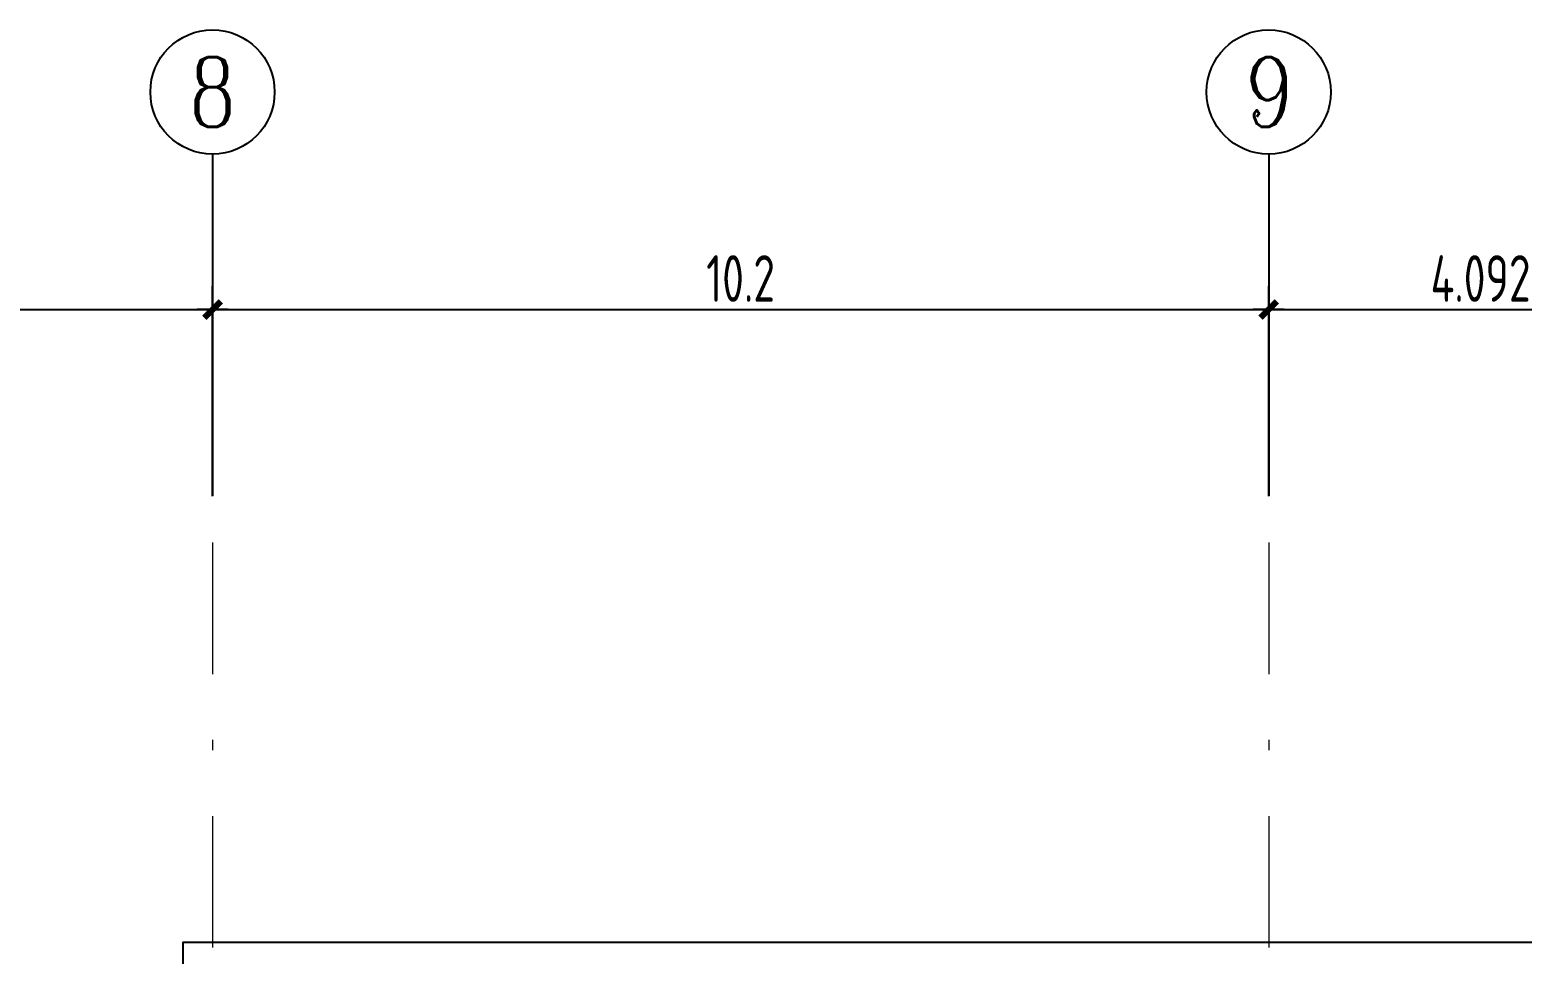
# Model space of a CAD drawing. Header units: metres. Extents: x 0 to 435, y 0 to 273.
# Drawn here: x 282.9 to 297.31, y 105.01 to 113.93 of the extents above; entities that cross this region are included whole.
import ezdxf
from ezdxf.enums import TextEntityAlignment as Align

# ---------------------------------------------------------------- set-up
doc = ezdxf.new("R2010")
doc.units = ezdxf.units.M
doc.header["$MEASUREMENT"] = 0
doc.linetypes.add('B4-PLANS$0$DASHDOT', pattern=[25.4, 12.7, -6.35, 0, -6.35])
doc.layers.get('0').update_dxf_attribs({"plot": 0})
for name, color, linetype in [('A-PARAPET', 2, 'Continuous'), ('YQ_AXIS', 3, 'Continuous'), ('YQ_DIM', 3, 'Continuous')]:
    doc.layers.add(name, color=color, linetype=linetype)
doc.layers.add('Dote', color=1, linetype='B4-PLANS$0$DASHDOT', lineweight=15)
doc.styles.add('YQ_AXIS', font='COMPLEX.SHX', dxfattribs={"width": 0.8, "bigfont": 'GBCBIG.SHX'})
doc.styles.add('YQ_DIM', font='SUPEROS.SHX', dxfattribs={"width": 0.8, "bigfont": 'HZDX.SHX'})
doc.dimstyles.new('yqm0_150', dxfattribs={"dimscale": 0.15, "dimtxt": 3, "dimasz": 1, "dimexe": 1.5, "dimexo": 3, "dimgap": 0.5, "dimtad": 1, "dimdec": 3, "dimdsep": 46, "dimtxsty": 'YQ_DIM', "dimblk": 'YQTICK', "dimcen": 0, "dimclrd": 256, "dimclre": 256, "dimclrt": 7, "dimadec": 1, "dimazin": 2, "dimtfac": 1, "dimtdec": 4, "dimtix": 1, "dimtmove": 2, "dimatfit": 2, "dimfxl": 1, "dimtolj": 1, "dimtzin": 0, "dimarcsym": 0})

# ---------------------------------------------------------------- blocks, each defined once
blk = doc.blocks.new('YQTICK')
blk.add_line((-1, 0), (1, 0))
at = {"const_width": 0.4}
blk.add_lwpolyline([(0.53, 0.53), (-0.53, -0.53)], dxfattribs=at)
blk = doc.blocks.new('*D1067')
at = {"layer": 'Defpoints', "color": 0, "transparency": 16777216}
for p in [(284.661, 111.232), (278.577, 108.982), (284.661, 108.982)]:
    blk.add_point(p, dxfattribs=at)
at = {"layer": 'YQ_DIM', "lineweight": -2, "transparency": 16777216}
for p, q in [((278.577, 109.432), (278.577, 111.457)), ((284.661, 109.432), (284.661, 111.457)), ((278.727, 111.232), (284.511, 111.232))]:
    blk.add_line(p, q, dxfattribs=at)
at = {"layer": 'YQ_DIM', "lineweight": -2, "transparency": 16777216, "xscale": 0.15, "yscale": 0.15, "zscale": 0.15, "rotation": 180}
blk.add_blockref('YQTICK', (278.577, 111.232), dxfattribs=at)
at = {"layer": 'YQ_DIM', "lineweight": -2, "transparency": 16777216, "xscale": 0.15, "yscale": 0.15, "zscale": 0.15}
blk.add_blockref('YQTICK', (284.661, 111.232), dxfattribs=at)
at = {"layer": 'YQ_DIM', "color": 7, "transparency": 16777216, "insert": (281.619, 111.532), "char_height": 0.45, "attachment_point": 5, "style": 'YQ_DIM'}
blk.add_mtext('\\A1;6.084', dxfattribs=at)
blk = doc.blocks.new('*D1068')
at = {"layer": 'Defpoints', "color": 0, "transparency": 16777216}
for p in [(294.861, 111.232), (284.661, 108.982), (294.861, 108.982)]:
    blk.add_point(p, dxfattribs=at)
at = {"layer": 'YQ_DIM', "lineweight": -2, "transparency": 16777216}
for p, q in [((284.661, 109.432), (284.661, 111.457)), ((294.861, 109.432), (294.861, 111.457)), ((284.811, 111.232), (294.711, 111.232))]:
    blk.add_line(p, q, dxfattribs=at)
at = {"layer": 'YQ_DIM', "lineweight": -2, "transparency": 16777216, "xscale": 0.15, "yscale": 0.15, "zscale": 0.15, "rotation": 180}
blk.add_blockref('YQTICK', (284.661, 111.232), dxfattribs=at)
at = {"layer": 'YQ_DIM', "lineweight": -2, "transparency": 16777216, "xscale": 0.15, "yscale": 0.15, "zscale": 0.15}
blk.add_blockref('YQTICK', (294.861, 111.232), dxfattribs=at)
at = {"layer": 'YQ_DIM', "color": 7, "transparency": 16777216, "insert": (289.761, 111.532), "char_height": 0.45, "attachment_point": 5, "style": 'YQ_DIM'}
blk.add_mtext('\\A1;10.2', dxfattribs=at)
blk = doc.blocks.new('*D1069')
at = {"layer": 'Defpoints', "color": 0, "transparency": 16777216}
for p in [(298.953, 111.232), (294.861, 108.982), (298.953, 108.982)]:
    blk.add_point(p, dxfattribs=at)
at = {"layer": 'YQ_DIM', "lineweight": -2, "transparency": 16777216}
for p, q in [((294.861, 109.432), (294.861, 111.457)), ((298.953, 109.432), (298.953, 111.457)), ((295.011, 111.232), (298.803, 111.232))]:
    blk.add_line(p, q, dxfattribs=at)
at = {"layer": 'YQ_DIM', "lineweight": -2, "transparency": 16777216, "xscale": 0.15, "yscale": 0.15, "zscale": 0.15, "rotation": 180}
blk.add_blockref('YQTICK', (294.861, 111.232), dxfattribs=at)
at = {"layer": 'YQ_DIM', "lineweight": -2, "transparency": 16777216, "xscale": 0.15, "yscale": 0.15, "zscale": 0.15}
blk.add_blockref('YQTICK', (298.953, 111.232), dxfattribs=at)
at = {"layer": 'YQ_DIM', "color": 7, "transparency": 16777216, "insert": (296.907, 111.532), "char_height": 0.45, "attachment_point": 5, "style": 'YQ_DIM'}
blk.add_mtext('\\A1;4.092', dxfattribs=at)

msp = doc.modelspace()

# ---------------------------------------------------------------- linework, layer by layer
at = {"layer": 'A-PARAPET'}
msp.add_lwpolyline([(270.5368, 81.3254), (284.3728, 81.3254), (284.3728, 79.2254), (295.1488, 79.2254), (295.1488, 81.3254), (306.9177, 81.3254), (309.1768, 83.5845), (309.1768, 86.8214), (311.6008, 86.8214), (311.6008, 99.8294), (309.1768, 99.8294), (309.1768, 102.8717), (307.9368, 104.2814), (304.5568, 104.2814), (304.5568, 105.1214), (284.3728, 105.1214), (284.3728, 103.0214), (270.5368, 103.0214)], dxfattribs=at)
at = {"layer": 'Dote', "ltscale": 0.1}
for p, q in [((284.6608, 108.9823), (284.6608, 77.516)), ((294.8608, 108.9823), (294.8608, 77.516))]:
    msp.add_line(p, q, dxfattribs=at)
at = {"layer": 'YQ_AXIS'}
for p, q in [((284.6608, 112.7323), (284.6608, 109.4323)), ((294.8608, 112.7323), (294.8608, 109.4323))]:
    msp.add_line(p, q, dxfattribs=at)
for centre in [(284.6608, 113.3323), (294.8608, 113.3323)]:
    msp.add_circle(centre, 0.6, dxfattribs=at)

# ---------------------------------------------------------------- texts
at = {"layer": 'YQ_AXIS', "color": 7, "style": 'YQ_AXIS', "width": 0.8}
for s, p in [('8', (284.6608, 113.3323)), ('9', (294.8608, 113.3323))]:
    msp.add_text(s, height=0.675, dxfattribs=at).set_placement(p, align=Align.MIDDLE)

# ---------------------------------------------------------------- dimensions: what is measured, and where the dimension line sits
at = {"layer": 'YQ_DIM'}
for base, p1, p2, picture, middle in [((284.6608, 111.2323), (278.5768, 108.9823), (284.6608, 108.9823), '*D1067', (281.6188, 111.5323)), ((294.8608, 111.2323), (284.6608, 108.9823), (294.8608, 108.9823), '*D1068', (289.7608, 111.5323)), ((298.9528, 111.2323), (294.8608, 108.9823), (298.9528, 108.9823), '*D1069', (296.9068, 111.5323))]:
    dim = msp.add_linear_dim(base=base, p1=p1, p2=p2, dimstyle='yqm0_150', dxfattribs=at)
    dim.commit()
    dim.dimension.update_dxf_attribs({"geometry": picture, "text_midpoint": middle})

doc.saveas('drawing.dxf')
